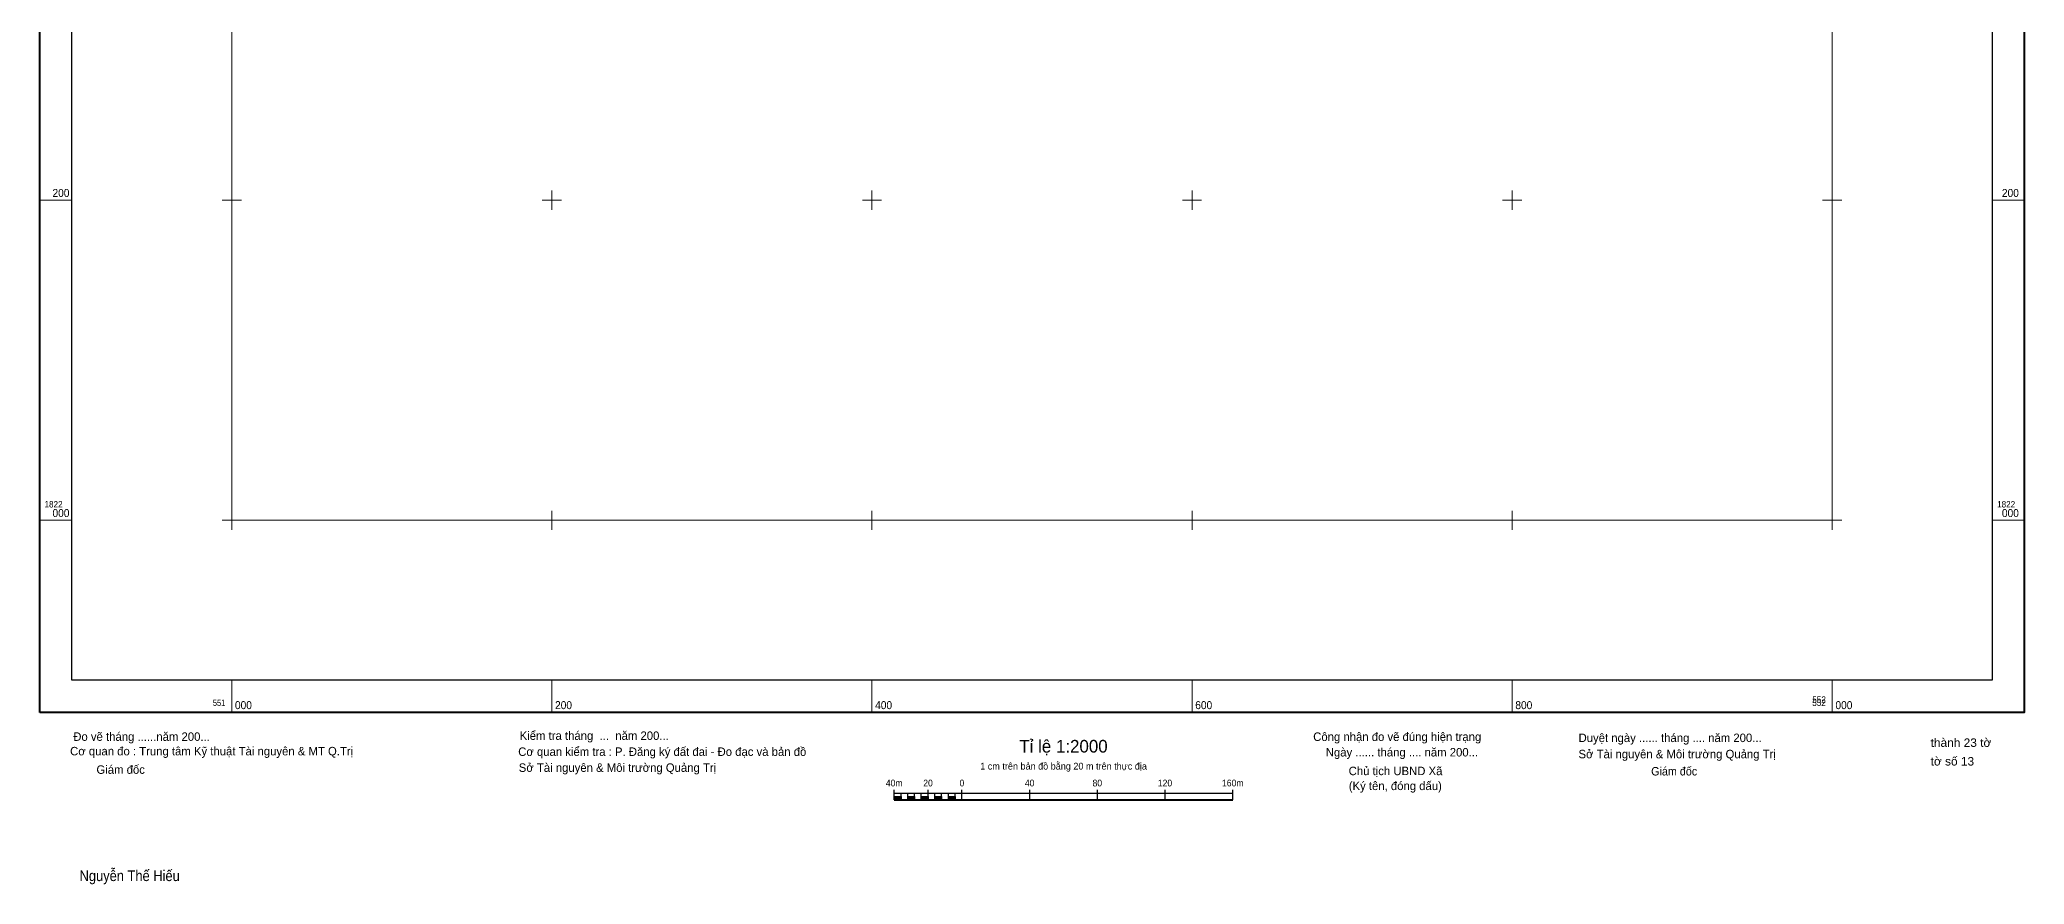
# Model space of a CAD drawing. Header units: metres. Extents: x 550880 to 552120, y 1821773 to 1823192.
# Drawn here: x 550880 to 552120, y 1821773 to 1822300 of the extents above; entities that cross this region are included whole.
import ezdxf
from ezdxf.enums import TextEntityAlignment as Align

# ---------------------------------------------------------------- set-up
doc = ezdxf.new("R2010")
doc.units = ezdxf.units.M
doc.header["$LTSCALE"] = 1.2
doc.layers.add('23', color=7, linetype='Continuous', lineweight=13)
doc.layers.add('63', color=7, linetype='Continuous', lineweight=13)

msp = doc.modelspace()

# ---------------------------------------------------------------- hatches: boundary and pattern name
at = {"layer": '63'}
for points in [[(551413.91, 1821825.27), (551413.91, 1821827.41), (551418.19, 1821827.41), (551418.19, 1821825.27)], [(551422.41, 1821825.27), (551422.41, 1821827.41), (551426.61, 1821827.41), (551426.61, 1821825.27)], [(551430.83, 1821825.27), (551430.83, 1821827.41), (551435.11, 1821827.41), (551435.11, 1821825.27)], [(551439.31, 1821825.27), (551439.31, 1821827.41), (551443.55, 1821827.41), (551443.55, 1821825.27)], [(551447.81, 1821825.27), (551447.81, 1821827.41), (551452.03, 1821827.41), (551452.03, 1821825.27)]]:
    msp.add_hatch(color=256, dxfattribs=at).paths.add_polyline_path(points)

# ---------------------------------------------------------------- linework, layer by layer
at = {"layer": '23'}
for p, q in [((551000, 1822000), (551000, 1823000)), ((552000, 1822000), (552000, 1823000)), ((551000, 1822000), (552000, 1822000))]:
    msp.add_line(p, q, dxfattribs=at)
at = {"layer": '63'}
for p, q in [((551000, 1822194), (551000, 1822206)), ((551200, 1822194), (551200, 1822206)), ((551400, 1822194), (551400, 1822206)), ((551600, 1822194), (551600, 1822206)), ((551800, 1822194), (551800, 1822206)), ((552000, 1822194), (552000, 1822206)), ((550880, 1822200), (550900, 1822200)), ((550994, 1822200), (551006, 1822200)), ((551194, 1822200), (551206, 1822200)), ((551394, 1822200), (551406, 1822200)), ((551594, 1822200), (551606, 1822200)), ((551794, 1822200), (551806, 1822200)), ((551994, 1822200), (552006, 1822200)), ((552100, 1822200), (552120, 1822200)), ((550880, 1822000), (550900, 1822000)), ((550994, 1822000), (551006, 1822000)), ((551000, 1821994), (551000, 1822006)), ((551194, 1822000), (551206, 1822000)), ((551200, 1821994), (551200, 1822006)), ((551394, 1822000), (551406, 1822000)), ((551400, 1821994), (551400, 1822006)), ((551594, 1822000), (551606, 1822000)), ((551600, 1821994), (551600, 1822006)), ((551794, 1822000), (551806, 1822000)), ((551800, 1821994), (551800, 1822006)), ((551994, 1822000), (552006, 1822000)), ((552000, 1821994), (552000, 1822006)), ((552100, 1822000), (552120, 1822000)), ((551000, 1821880), (551000, 1821900)), ((551200, 1821880), (551200, 1821900)), ((551400, 1821880), (551400, 1821900)), ((551600, 1821880), (551600, 1821900)), ((551800, 1821880), (551800, 1821900)), ((552000, 1821880), (552000, 1821900))]:
    msp.add_line(p, q, dxfattribs=at)
at = {"layer": '63', "lineweight": 25}
for p, q in [((551413.91, 1821825.27), (551413.91, 1821831.61)), ((551413.91, 1821829.51), (551625.49, 1821829.51)), ((551413.91, 1821825.27), (551413.91, 1821829.51)), ((551418.19, 1821825.27), (551418.19, 1821829.51)), ((551422.41, 1821825.27), (551422.41, 1821829.51)), ((551426.61, 1821825.27), (551426.61, 1821829.51)), ((551430.83, 1821825.27), (551430.83, 1821829.51)), ((551435.11, 1821825.27), (551435.11, 1821831.61)), ((551435.11, 1821825.27), (551435.11, 1821829.51)), ((551439.31, 1821825.27), (551439.31, 1821829.51)), ((551443.55, 1821825.27), (551443.55, 1821829.51)), ((551447.81, 1821825.27), (551447.81, 1821829.51)), ((551452.03, 1821825.27), (551452.03, 1821829.51)), ((551456.19, 1821825.27), (551456.19, 1821831.61)), ((551498.57, 1821825.27), (551498.57, 1821831.61)), ((551540.85, 1821825.27), (551540.85, 1821831.61)), ((551583.17, 1821825.27), (551583.17, 1821831.61)), ((551625.49, 1821825.27), (551625.49, 1821831.61))]:
    msp.add_line(p, q, dxfattribs=at)
at = {"layer": '63', "lineweight": 40}
msp.add_line((551413.91, 1821825.27), (551625.49, 1821825.27), dxfattribs=at)
msp.add_lwpolyline([(550880, 1821880), (550880, 1823120), (552120, 1823120), (552120, 1821880)], close=True, dxfattribs=at)
at = {"layer": '63', "lineweight": 25}
for points in [[(550900, 1821900), (550900, 1823100), (552100, 1823100), (552100, 1821900)], [(551413.91, 1821825.27), (551413.91, 1821827.41), (551418.19, 1821827.41), (551418.19, 1821825.27)], [(551422.41, 1821825.27), (551422.41, 1821827.41), (551426.61, 1821827.41), (551426.61, 1821825.27)], [(551430.83, 1821825.27), (551430.83, 1821827.41), (551435.11, 1821827.41), (551435.11, 1821825.27)], [(551439.31, 1821825.27), (551439.31, 1821827.41), (551443.55, 1821827.41), (551443.55, 1821825.27)], [(551447.81, 1821825.27), (551447.81, 1821827.41), (551452.03, 1821827.41), (551452.03, 1821825.27)]]:
    msp.add_lwpolyline(points, close=True, dxfattribs=at)

# ---------------------------------------------------------------- texts
at = {"layer": '63'}
for s, height, width, p in [('200', 5, 0.95, (550888, 1822202)), ('200', 5, 0.95, (552106, 1822202)), ('1822', 4, 0.95, (550883, 1822008)), ('000', 5, 0.95, (550888, 1822002)), ('1822', 4, 0.95, (552103, 1822008)), ('000', 5, 0.95, (552106, 1822002)), ('000', 5, 0.95, (551002, 1821882)), ('200', 5, 0.95, (551202, 1821882)), ('400', 5, 0.95, (551402, 1821882)), ('600', 5, 0.95, (551602, 1821882)), ('800', 5, 0.95, (551802, 1821882)), ('000', 5, 0.95, (552002, 1821882)), ('thành 23 tờ', 5.29, 1.05, (552061.47, 1821858.41)), ('Giám đốc ', 5.29, 0.95, (551886.86, 1821840.55)), ('tờ số 13', 5.29, 1.05, (552061.47, 1821846.77)), ('Nguyễn Thế Hiếu', 6.68, 0.9, (550904.94, 1821774.57))]:
    msp.add_text(s, height=height, dxfattribs=dict(at, width=width)).set_placement(p)
for s, width, p in [('551', 0.85, (550996, 1821884)), ('552', 0.95, (551996, 1821886)), ('552', 0.95, (551996, 1821884))]:
    msp.add_text(s, height=4, dxfattribs=dict(at, width=width)).set_placement(p, align=Align.RIGHT)
for s, height, p in [('Cơ quan đo : Trung tâm Kỹ thuật Tài nguyên & MT Q.Trị', 5.29, (550899, 1821853.11)), ('Đo vẽ tháng ......năm 200...', 5.29, (550900.98, 1821862.19)), ('Cơ quan kiểm tra : P. Đăng ký đất đai - Đo đạc và bản đồ', 5.29, (551178.98, 1821852.77)), ('Kiểm tra tháng  ...  năm 200...', 5.29, (551179.88, 1821862.79)), ('Công nhận đo vẽ đúng hiện trạng', 5.29, (551675.69, 1821862.13)), ('Ngày ...... tháng .... năm 200...', 5.29, (551683.55, 1821852.43)), ('Duyệt ngày ...... tháng .... năm 200...', 5.29, (551841.49, 1821861.43)), ('Giám đốc', 5.29, (550915.46, 1821841.59)), ('Sở Tài nguyên & Môi trường Quảng Trị', 5.29, (551179.34, 1821842.81)), ('Chủ tịch UBND Xã', 5.29, (551697.86, 1821840.75)), ('Sở Tài nguyên & Môi trường Quảng Trị', 5.29, (551841.46, 1821851.29)), ('(Ký tên, đóng dấu) ', 5.287, (551697.92, 1821831.43))]:
    msp.add_text(s, height=height, dxfattribs=at).set_placement(p)
for s, height, p in [('Tỉ lệ 1:2000', 7.902, (551519.67, 1821854.87)), ('1 cm trên bản đồ bằng 20 m trên thực địa', 4.232, (551519.72, 1821844.25))]:
    msp.add_text(s, height=height, dxfattribs=at).set_placement(p, align=Align.CENTER)
for s, height, width, p in [('40m', 4.232, 0.95, (551413.91, 1821833.71)), ('20', 4.232, 0.95, (551435.05, 1821833.71)), ('0', 4.23, 0.9, (551456.23, 1821833.71)), ('40', 4.232, 0.95, (551498.55, 1821833.71)), ('80', 4.232, 0.95, (551540.83, 1821833.71)), ('120', 4.232, 0.95, (551583.11, 1821833.71)), ('160m', 4.232, 0.95, (551625.44, 1821833.71))]:
    msp.add_text(s, height=height, dxfattribs=dict(at, width=width)).set_placement(p, align=Align.CENTER)

doc.saveas('drawing.dxf')
